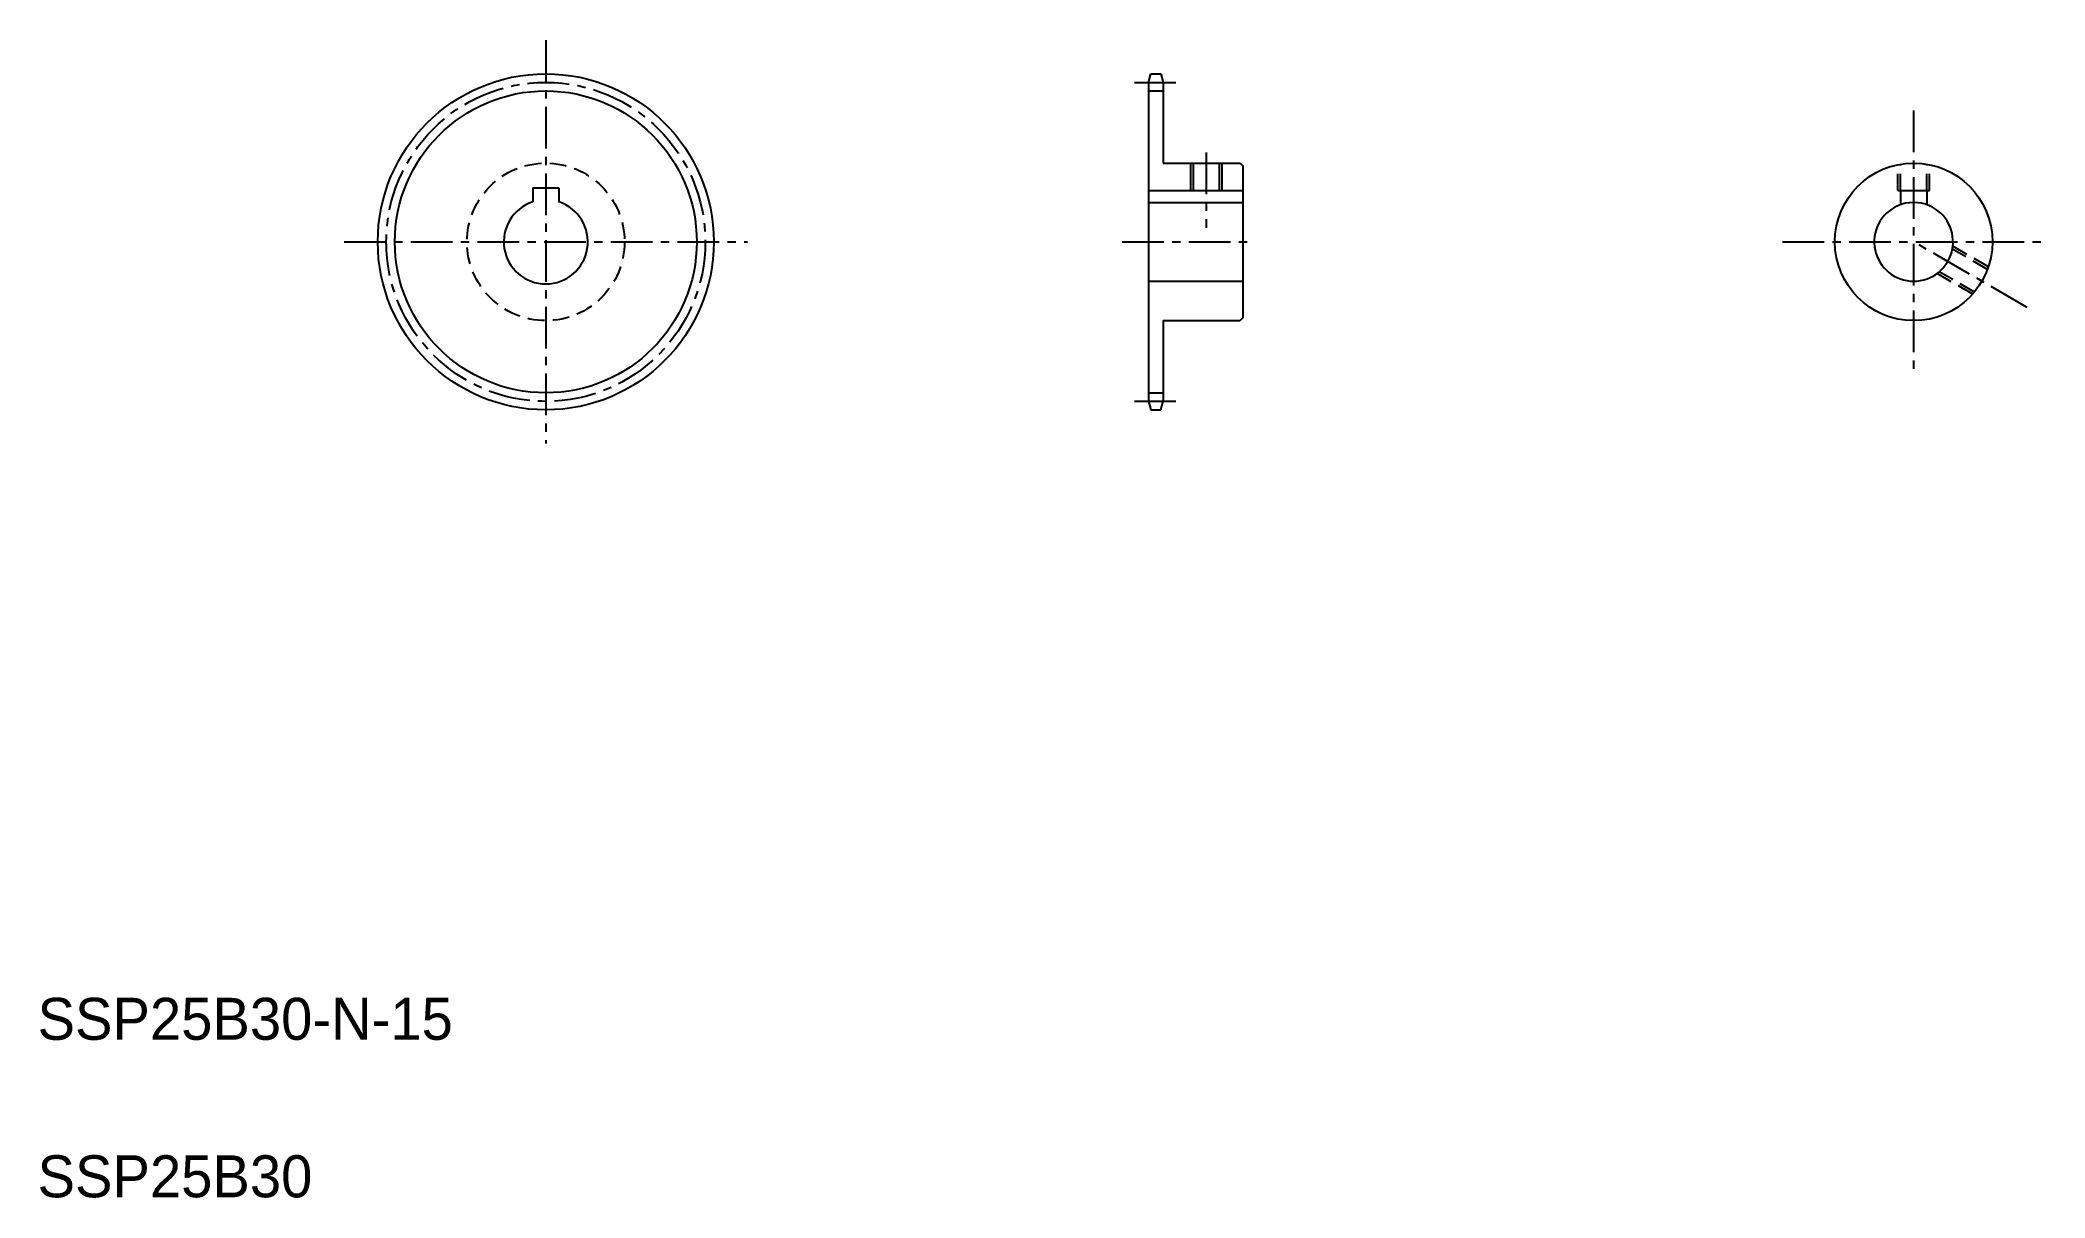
# Model space of a CAD drawing. Extents: x 20 to 402, y 20 to 240.
import ezdxf

# ---------------------------------------------------------------- set-up
doc = ezdxf.new("R2010")
doc.units = 0
doc.header["$LTSCALE"] = 0.25
doc.linetypes.add('CENTER', pattern=[50.8, 31.75, -6.35, 6.35, -6.35])
doc.linetypes.add('DASHED', pattern=[19.05, 12.7, -6.35])
doc.layers.get('0').update_dxf_attribs({"linetype": 'CONTINUOUS'})
doc.layers.add('CENTER', color=1, linetype='CENTER')

msp = doc.modelspace()

# ---------------------------------------------------------------- linework, layer by layer
at = {"color": 7, "linetype": 'CONTINUOUS'}
for p, q in [((231.57, 232.36), (232, 233.98)), ((232, 233.98), (233.93, 233.98)), ((233.93, 233.98), (234.37, 232.36)), ((231.57, 232.36), (231.57, 171.61)), ((231.57, 230.73), (234.37, 230.73)), ((234.37, 232.36), (234.37, 216.98)), ((234.37, 216.98), (249.07, 216.98)), ((240.07, 216.98), (240.07, 211.78)), ((245.07, 216.98), (245.07, 211.78)), ((249.07, 216.98), (249.57, 216.48)), ((249.57, 216.48), (249.57, 187.48)), ((114.3, 212.28), (114.3, 209.58)), ((114.3, 212.28), (119.3, 212.28)), ((119.3, 212.28), (119.3, 209.58)), ((231.57, 211.78), (249.57, 211.78)), ((374.31, 211.78), (380.31, 211.78)), ((374.81, 211.78), (374.81, 209.05)), ((379.81, 211.78), (379.81, 209.05)), ((231.57, 209.48), (249.57, 209.48)), ((231.57, 194.48), (249.57, 194.48)), ((249.57, 187.48), (249.07, 186.98)), ((234.37, 186.98), (234.37, 171.61)), ((234.37, 186.98), (249.07, 186.98)), ((234.37, 183.14), (234.37, 183.14)), ((234.37, 179.29), (234.37, 179.29)), ((231.57, 173.23), (234.37, 173.23)), ((231.57, 171.61), (232, 169.98)), ((232, 169.98), (233.93, 169.98)), ((233.93, 169.98), (234.37, 171.61))]:
    msp.add_line(p, q, dxfattribs=at)
at = {"color": 3, "linetype": 'CONTINUOUS'}
for p, q in [((239.57, 216.98), (239.57, 211.78)), ((245.57, 216.98), (245.57, 211.78))]:
    msp.add_line(p, q, dxfattribs=at)
at = {"color": 3, "linetype": 'DASHED'}
for p, q in [((374.31, 211.78), (374.31, 216.68)), ((374.81, 211.78), (374.81, 216.77)), ((379.81, 211.78), (379.81, 216.77)), ((380.31, 211.78), (380.31, 216.68)), ((391.39, 196.74), (384.68, 200.61)), ((391.57, 197.21), (384.76, 201.14)), ((388.57, 192.01), (381.76, 195.95)), ((388.89, 192.41), (382.18, 196.28))]:
    msp.add_line(p, q, dxfattribs=at)
at = {"color": 7, "linetype": 'CONTINUOUS'}
for centre, radius in [((116.8, 201.98), 32), ((377.31, 201.98), 15)]:
    msp.add_circle(centre, radius, dxfattribs=at)
at = {"color": 3, "linetype": 'CONTINUOUS'}
msp.add_circle((116.8, 201.98), 28.75, dxfattribs=at)
at = {"color": 3, "linetype": 'DASHED'}
msp.add_circle((116.8, 201.98), 15, dxfattribs=at)
at = {"color": 7, "linetype": 'CONTINUOUS'}
for centre, radius, start, end in [((116.8, 201.98), 8, 108.21, 71.79), ((377.31, 201.98), 7.5, 113.5782, 66.4218)]:
    msp.add_arc(centre, radius, start, end, dxfattribs=at)
at = {"color": 3}
msp.add_arc((377.31, 201.98), 7.5, 66.4218, 113.5782, dxfattribs=at)
at = {"layer": 'CENTER', "color": 1, "linetype": 'CENTER'}
for p, q in [((116.8, 240.41), (116.8, 163.55)), ((228.89, 232.36), (236.79, 232.36)), ((377.31, 226.98), (377.31, 176.98)), ((242.57, 218.98), (242.57, 204.67)), ((78.37, 201.98), (155.23, 201.98)), ((226.57, 201.98), (251.57, 201.98)), ((352.31, 201.98), (402.31, 201.98)), ((398.96, 189.48), (377.31, 201.98)), ((228.89, 171.61), (236.79, 171.61))]:
    msp.add_line(p, q, dxfattribs=at)
msp.add_circle((116.8, 201.98), 30.38, dxfattribs=at)

# ---------------------------------------------------------------- texts
at = {"color": 7, "linetype": 'CONTINUOUS'}
for s, p in [('SSP25B30-N-15', (20, 50)), ('SSP25B30', (20, 20))]:
    msp.add_text(s, height=8, dxfattribs=at).set_placement(p)

doc.saveas('drawing.dxf')
